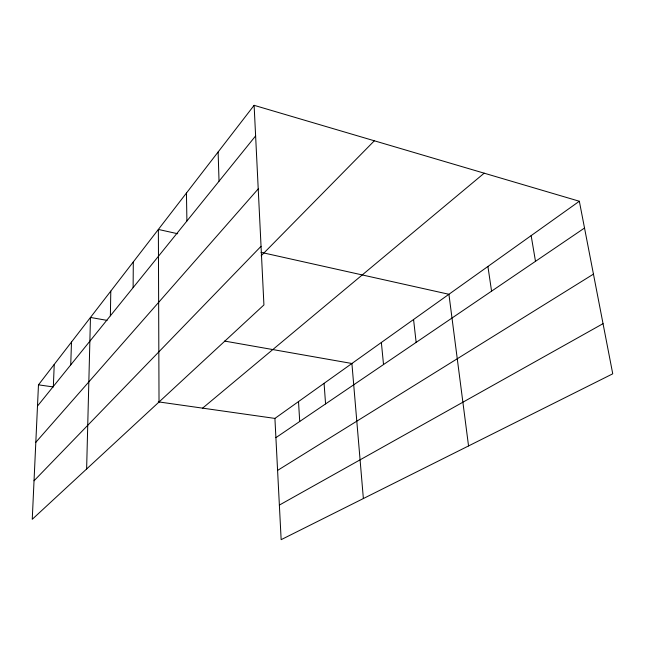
<?xml version="1.0" encoding="UTF-8"?>
<svg xmlns="http://www.w3.org/2000/svg" width="645" height="645" viewBox="0 0 645 645"><rect width="100%" height="100%" fill="white"/><g stroke="black" fill="none" stroke-linecap="round" stroke-linejoin="round"><path stroke-width="0.97" d="M133.12 287.638L133.305 261.926M110.376 315.8L110.795 291.105M86.624 468.996L90.469 317.453L107.086 320.38M70.732 364.901L71.49 342.052M53.35 386.428L54.236 364.417M254.114 105.328L38.474 384.839L32.25 519.306L263.926 304.94L254.114 105.328L579.339 201.248L612.75 373.81L281.147 539.672L274.915 418.412L579.339 201.248M37.491 406.068L255.622 135.91M35.814 442.309L258.226 188.904M34.032 480.791L261.048 246.301M261.136 255.831L374.358 140.787M202.603 408.148L484.193 173.183M275.907 437.649L584.523 228.024M277.584 470.407L593.448 274.125M279.366 505.083L603.043 323.653M38.474 384.839L53.398 386.96M158.291 401.851L274.915 418.412M224.565 341.068L351.904 363.49L363.369 498.545M177.698 233.748L158.364 229.435L159.025 402.004M261.015 252.348L448.92 294.281L468.544 445.945M531.149 235.627L535.495 261.322M487.918 266.466L491.571 291.161M413.566 319.509L416.146 342.39M381.356 342.479L383.525 364.554M324.08 383.34L325.572 403.915M298.506 401.585L299.723 421.467M218.115 151.994L219.034 181.221M186.445 193.04L186.905 221.009"/></g></svg>
